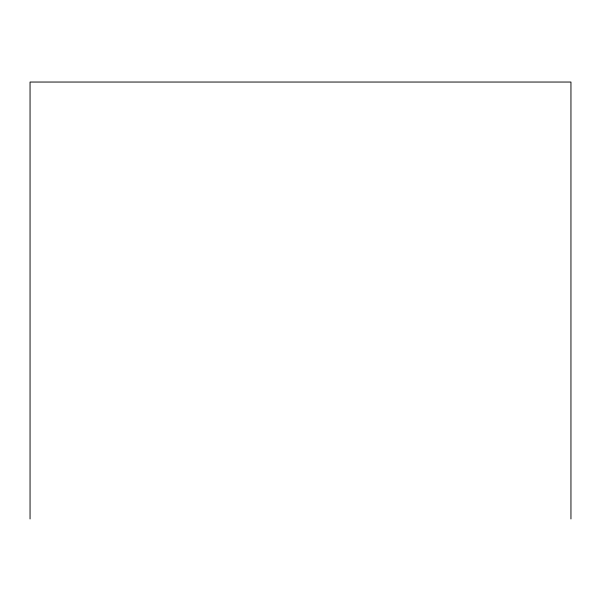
<?xml version="1.0" encoding="UTF-8"?>
<svg xmlns="http://www.w3.org/2000/svg" width="601" height="601" viewBox="0 0 601 601"><rect width="100%" height="100%" fill="white"/><g stroke="black" fill="none" stroke-linecap="round" stroke-linejoin="round"><path stroke-width="0.9" d="M570.95 518.956L570.95 82.044L30.05 82.044L30.05 518.956"/></g></svg>
